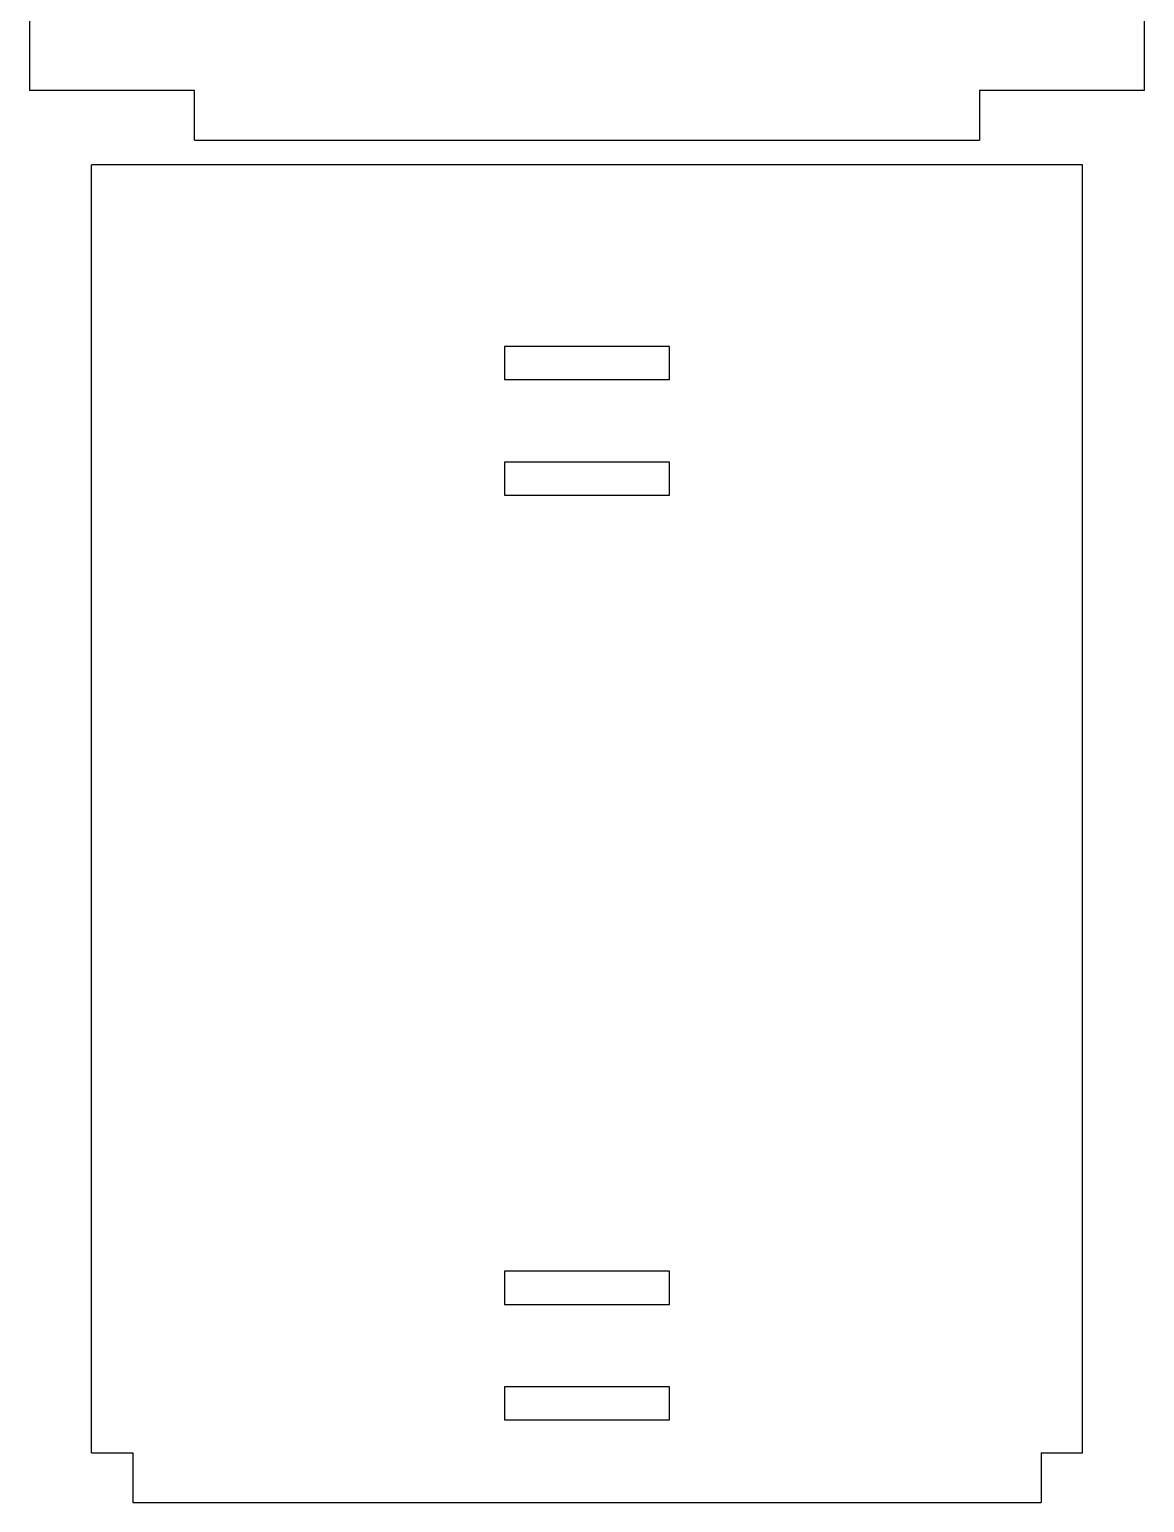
# Model space of a CAD drawing. Extents: x 0 to 436, y 0 to 625.
# Drawn here: x 6.1 to 141.1, y 133.3 to 311.7 of the extents above; entities that cross this region are included whole.
import ezdxf

# ---------------------------------------------------------------- set-up
doc = ezdxf.new("R2010")
doc.units = 0
doc.layers.add('Capa_1', color=7, linetype='CONTINUOUS')

msp = doc.modelspace()

# ---------------------------------------------------------------- linework, layer by layer
at = {"layer": 'Capa_1', "color": 7}
for p, q in [((6.128817, 460.280116), (6.128817, 304.280126)), ((141.128801, 304.280126), (141.128801, 460.280116)), ((26.128805, 304.280126), (6.128817, 304.280126)), ((26.128805, 298.28011), (26.128805, 304.280126)), ((141.128801, 304.280126), (121.128784, 304.280126)), ((121.128784, 304.280126), (121.128784, 298.28011)), ((26.128805, 298.28011), (121.128784, 298.28011)), ((13.628796, 139.28303), (13.628796, 295.28302)), ((133.628796, 295.28302), (13.628796, 295.28302)), ((133.628796, 139.28303), (133.628796, 295.28302)), ((83.628797, 273.283019), (63.628797, 273.283019)), ((63.628797, 273.283019), (63.628797, 269.283018)), ((83.628797, 269.283018), (83.628797, 273.283019)), ((63.628797, 269.283018), (83.628797, 269.283018)), ((83.628797, 259.283019), (63.628797, 259.283019)), ((63.628797, 259.283019), (63.628797, 255.283021)), ((83.628797, 255.283021), (83.628797, 259.283019)), ((63.628797, 255.283021), (83.628797, 255.283021)), ((83.628797, 161.283014), (63.628797, 161.283014)), ((63.628797, 161.283014), (63.628797, 157.283022)), ((83.628797, 157.283022), (83.628797, 161.283014)), ((63.628797, 157.283022), (83.628797, 157.283022)), ((83.628797, 147.283014), (63.628797, 147.283014)), ((63.628797, 147.283014), (63.628797, 143.283022)), ((83.628797, 143.283022), (83.628797, 147.283014)), ((63.628797, 143.283022), (83.628797, 143.283022)), ((13.628796, 139.28303), (18.628797, 139.28303)), ((18.628797, 139.28303), (18.628797, 133.283014)), ((128.628798, 139.28303), (133.628796, 139.28303)), ((128.628798, 139.28303), (128.628798, 133.283014)), ((18.628797, 133.283014), (128.628798, 133.283014))]:
    msp.add_line(p, q, dxfattribs=at)

doc.saveas('drawing.dxf')
